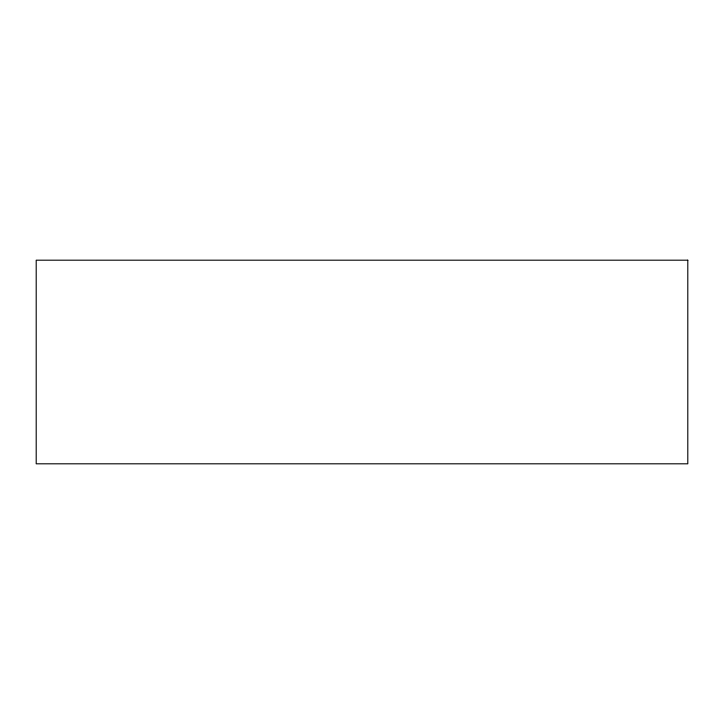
<?xml version="1.0" encoding="UTF-8"?>
<svg xmlns="http://www.w3.org/2000/svg" width="724" height="724" viewBox="0 0 724 724"><rect width="100%" height="100%" fill="white"/><g stroke="black" fill="none" stroke-linecap="round" stroke-linejoin="round"><path stroke-width="1.09" d="M687.8 260.188L36.2 260.188L36.2 463.812L687.8 463.812L687.8 260.188"/></g></svg>
